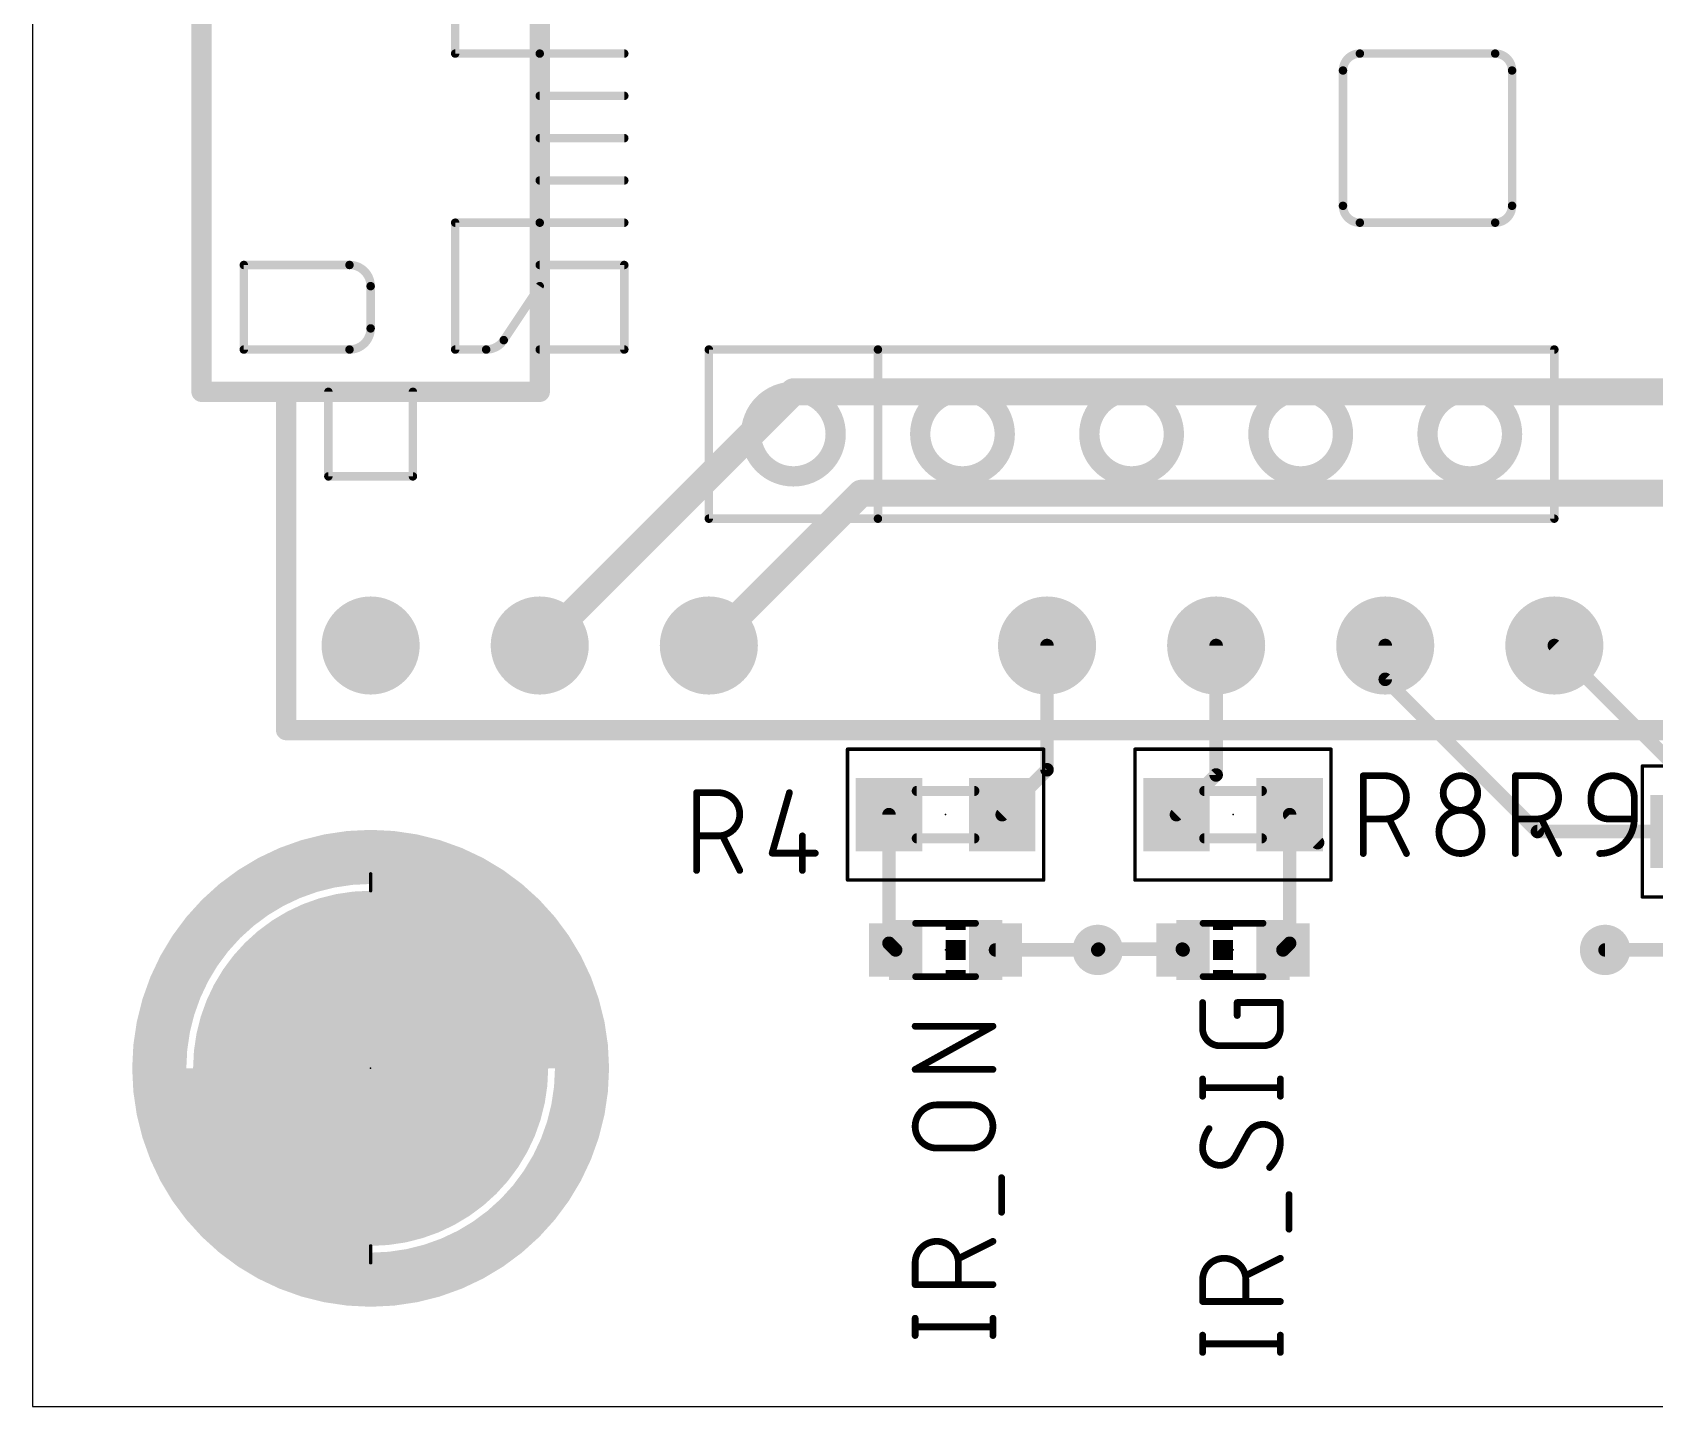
# Model space of a CAD drawing. Extents: x 0 to 102, y 0 to 61.
# Drawn here: x 0 to 24.37, y 0 to 20.64 of the extents above; entities that cross this region are included whole.
import ezdxf

# ---------------------------------------------------------------- set-up
doc = ezdxf.new("R2010")
doc.units = 0
for name, color, linetype in [('1', 12, 'CONTINUOUS'), ('17', 110, 'CONTINUOUS'), ('18', 110, 'CONTINUOUS'), ('20', 31, 'CONTINUOUS'), ('21', 253, 'CONTINUOUS'), ('23', 53, 'CONTINUOUS'), ('25', 253, 'CONTINUOUS'), ('39', 12, 'CONTINUOUS'), ('51', 253, 'CONTINUOUS')]:
    doc.layers.add(name, color=color, linetype=linetype)

# ---------------------------------------------------------------- blocks, each defined once
blk = doc.blocks.new('ROUNDP')
at = {"const_width": 0.5}
blk.add_lwpolyline([(0, -0.25, 1), (0, 0.25, 1), (0, -0.25)], format="xyb", dxfattribs=at)
blk = doc.blocks.new('RECT')
blk.add_solid([(-0.5, -0.5), (0.5, -0.5), (-0.5, 0.5), (0.5, 0.5)])
blk = doc.blocks.new('ROUNDV')
at = {"const_width": 0.5}
blk.add_lwpolyline([(0, -0.25, 1), (0, 0.25, 1), (0, -0.25)], format="xyb", dxfattribs=at)

msp = doc.modelspace()

# ---------------------------------------------------------------- linework, layer by layer
at = {"layer": '1'}
for points, const_width in [([(11.43, 15.24), (7.62, 11.43)], 0.4064), ([(34.036, 15.24), (11.43, 15.24)], 0.4064), ([(10.16, 11.43), (12.446, 13.716)], 0.4064), ([(12.446, 13.716), (33.274, 13.716)], 0.4064), ([(15.24, 11.43), (15.24, 9.564)], 0.2032), ([(17.78, 11.43), (17.78, 9.486)], 0.2032), ([(20.32, 11.43), (20.32, 10.922)], 0.2032), ([(22.86, 11.43), (24.638, 9.652)], 0.2032), ([(20.32, 10.922), (22.606, 8.636)], 0.2032), ([(15.24, 9.564), (14.566, 8.89)], 0.2032), ([(17.78, 9.486), (17.184, 8.89)], 0.2032), ([(12.866, 8.89), (12.866, 6.958)], 0.2032), ([(18.884, 8.89), (19.304, 8.47)], 0.2032), ([(18.884, 8.89), (18.884, 6.958)], 0.2032), ([(22.606, 8.636), (24.804, 8.636)], 0.2032), ([(12.866, 6.958), (12.966, 6.858)], 0.2032), ([(14.466, 6.858), (16.002, 6.858)], 0.2032), ([(16.014, 6.87), (16.002, 6.858)], 0.2032), ([(17.272, 6.87), (16.014, 6.87)], 0.2032), ([(17.284, 6.858), (17.272, 6.87)], 0.2032), ([(18.884, 6.958), (18.784, 6.858)], 0.2032), ([(24.904, 6.858), (23.622, 6.858)], 0.2032)]:
    msp.add_lwpolyline(points, dxfattribs=dict(at, const_width=const_width))
for points, const_width in [([(11.43, 15.3416, 1), (11.43, 15.1384)], 0.2032), ([(11.5018, 15.1682, 1), (11.3582, 15.3118)], 0.2032), ([(12.446, 13.8176, 1), (12.446, 13.6144)], 0.2032), ([(12.5178, 13.6442, 1), (12.3742, 13.7878)], 0.2032), ([(7.5482, 11.5018, 1), (7.6918, 11.3582)], 0.2032), ([(10.0882, 11.5018, 1), (10.2318, 11.3582)], 0.2032), ([(15.2908, 11.43, 1), (15.1892, 11.43)], 0.1016), ([(17.8308, 11.43, 1), (17.7292, 11.43)], 0.1016), ([(20.3708, 11.43, 1), (20.2692, 11.43)], 0.1016), ([(22.8959, 11.4659, 1), (22.8241, 11.3941)], 0.1016), ([(20.3559, 10.9579, 1), (20.2841, 10.8861)], 0.1016), ([(20.2692, 10.922, 1), (20.3708, 10.922)], 0.1016), ([(15.1892, 9.564, 1), (15.2908, 9.564)], 0.1016), ([(15.2759, 9.5281, 1), (15.2041, 9.5999)], 0.1016), ([(17.7292, 9.486, 1), (17.8308, 9.486)], 0.1016), ([(17.8159, 9.4501, 1), (17.7441, 9.5219)], 0.1016), ([(12.9168, 8.89, 1), (12.8152, 8.89)], 0.1016), ([(14.5301, 8.9259, 1), (14.6019, 8.8541)], 0.1016), ([(17.1481, 8.9259, 1), (17.2199, 8.8541)], 0.1016), ([(18.9199, 8.9259, 1), (18.8481, 8.8541)], 0.1016), ([(18.9348, 8.89, 1), (18.8332, 8.89)], 0.1016), ([(19.2681, 8.4341, 1), (19.3399, 8.5059)], 0.1016), ([(22.606, 8.6868, 1), (22.606, 8.5852)], 0.1016), ([(22.5701, 8.6001, 1), (22.6419, 8.6719)], 0.1016), ([(12.9019, 6.9939, 1), (12.8301, 6.9221)], 0.1016), ([(12.8152, 6.958, 1), (12.9168, 6.958)], 0.1016), ([(12.9301, 6.8221, 1), (13.0019, 6.8939)], 0.1016), ([(14.466, 6.9088, 1), (14.466, 6.8072)], 0.1016), ([(15.9661, 6.8939, 1), (16.0379, 6.8221)], 0.1016), ([(16.014, 6.9208, 1), (16.014, 6.8192)], 0.1016), ([(16.0499, 6.8341, 1), (15.9781, 6.9059)], 0.1016), ([(16.002, 6.8072, 1), (16.002, 6.9088)], 0.1016), ([(17.3079, 6.9059, 1), (17.2361, 6.8341)], 0.1016), ([(17.2481, 6.8221, 1), (17.3199, 6.8939)], 0.1016), ([(17.272, 6.8192, 1), (17.272, 6.9208)], 0.1016), ([(18.7481, 6.8939, 1), (18.8199, 6.8221)], 0.1016), ([(18.8332, 6.958, 1), (18.9348, 6.958)], 0.1016), ([(18.9199, 6.9221, 1), (18.8481, 6.9939)], 0.1016), ([(23.622, 6.9088, 1), (23.622, 6.8072)], 0.1016)]:
    msp.add_lwpolyline(points, format="xyb", dxfattribs=dict(at, const_width=const_width))
at = {"layer": '20'}
for p, q in [((0, 60.63), (0, 0)), ((0, 0), (101.58, 0))]:
    msp.add_line(p, q, dxfattribs=at)
at = {"layer": '21'}
for points, const_width in [([(2.54, 22.86), (2.54, 15.24)], 0.3048), ([(6.35, 20.32), (6.35, 22.225)], 0.127), ([(7.62, 20.32), (7.62, 20.955)], 0.3048), ([(7.62, 19.685), (7.62, 20.32)], 0.3048), ([(7.62, 20.32), (6.35, 20.32)], 0.127), ([(7.62, 20.32), (8.89, 20.32)], 0.127), ([(21.971, 20.32), (19.939, 20.32)], 0.127), ([(19.685, 20.066), (19.685, 18.034)], 0.127), ([(22.225, 18.034), (22.225, 20.066)], 0.127), ([(7.62, 19.05), (7.62, 19.685)], 0.3048), ([(7.62, 19.685), (8.89, 19.685)], 0.127), ([(7.62, 18.415), (7.62, 19.05)], 0.3048), ([(7.62, 19.05), (8.89, 19.05)], 0.127), ([(7.62, 17.78), (7.62, 18.415)], 0.3048), ([(7.62, 18.415), (8.89, 18.415)], 0.127), ([(7.62, 17.78), (6.35, 17.78)], 0.127), ([(6.35, 17.78), (6.35, 15.875)], 0.127), ([(7.62, 17.145), (7.62, 17.78)], 0.3048), ([(7.62, 17.78), (8.89, 17.78)], 0.127), ([(19.939, 17.78), (21.971, 17.78)], 0.127), ([(4.7625, 17.145), (3.175, 17.145)], 0.127), ([(3.175, 17.145), (3.175, 15.875)], 0.127), ([(7.62, 16.8275), (7.62, 17.145)], 0.3048), ([(7.62, 17.145), (8.89, 17.145)], 0.127), ([(8.89, 17.145), (8.89, 15.875)], 0.127), ([(5.08, 16.1925), (5.08, 16.8275)], 0.127), ([(7.0793, 16.0164), (7.62, 16.8275)], 0.127), ([(7.62, 15.875), (7.62, 16.8275)], 0.3048), ([(3.175, 15.875), (4.7625, 15.875)], 0.127), ([(6.35, 15.875), (6.8151, 15.875)], 0.127), ([(7.62, 15.24), (7.62, 15.875)], 0.3048), ([(8.89, 15.875), (7.62, 15.875)], 0.127), ([(10.16, 15.875), (12.7, 15.875)], 0.127), ([(10.16, 13.335), (10.16, 15.875)], 0.127), ([(12.7, 15.875), (22.86, 15.875)], 0.127), ([(12.7, 15.875), (12.7, 13.335)], 0.127), ([(22.86, 15.875), (22.86, 13.335)], 0.127), ([(2.54, 15.24), (3.81, 15.24)], 0.3048), ([(3.81, 15.24), (4.445, 15.24)], 0.3048), ([(3.81, 10.16), (3.81, 15.24)], 0.3048), ([(4.445, 15.24), (5.715, 15.24)], 0.3048), ([(5.715, 15.24), (7.62, 15.24)], 0.3048), ([(4.445, 15.24), (4.445, 13.97)], 0.127), ([(5.715, 13.97), (5.715, 15.24)], 0.127), ([(4.445, 13.97), (5.715, 13.97)], 0.127), ([(12.7, 13.335), (10.16, 13.335)], 0.127), ([(22.86, 13.335), (12.7, 13.335)], 0.127), ([(64.77, 10.16), (3.81, 10.16)], 0.3048), ([(5.08, 8.001), (5.08, 7.747)], 0.0508), ([(5.08, 2.413), (5.08, 2.159)], 0.0508)]:
    msp.add_lwpolyline(points, dxfattribs=dict(at, const_width=const_width))
for points, const_width in [([(7.6962, 20.32, 1), (7.5438, 20.32)], 0.1524), ([(6.35, 20.3517, 1), (6.35, 20.2883)], 0.0635), ([(6.3183, 20.32, 1), (6.3818, 20.32)], 0.0635), ([(7.5438, 20.32, 1), (7.6962, 20.32)], 0.1524), ([(7.62, 20.3517, 1), (7.62, 20.2883)], 0.0635), ([(7.62, 20.2883, 1), (7.62, 20.3517)], 0.0635), ([(8.89, 20.2883, 1), (8.89, 20.3517)], 0.0635), ([(19.939, 20.32, 0.4142), (19.685, 20.066)], 0.127), ([(19.939, 20.3517, 1), (19.939, 20.2883)], 0.0635), ([(19.939, 20.2883, 1), (19.939, 20.3517)], 0.0635), ([(22.225, 20.066, 0.4142), (21.971, 20.32)], 0.127), ([(21.971, 20.3517, 1), (21.971, 20.2883)], 0.0635), ([(21.971, 20.2883, 1), (21.971, 20.3517)], 0.0635), ([(19.7168, 20.066, 1), (19.6533, 20.066)], 0.0635), ([(19.6533, 20.066, 1), (19.7168, 20.066)], 0.0635), ([(22.2568, 20.066, 1), (22.1933, 20.066)], 0.0635), ([(22.1933, 20.066, 1), (22.2568, 20.066)], 0.0635), ([(7.6962, 19.685, 1), (7.5438, 19.685)], 0.1524), ([(7.5438, 19.685, 1), (7.6962, 19.685)], 0.1524), ([(7.62, 19.7168, 1), (7.62, 19.6533)], 0.0635), ([(8.89, 19.6533, 1), (8.89, 19.7168)], 0.0635), ([(7.6962, 19.05, 1), (7.5438, 19.05)], 0.1524), ([(7.5438, 19.05, 1), (7.6962, 19.05)], 0.1524), ([(7.62, 19.0817, 1), (7.62, 19.0183)], 0.0635), ([(8.89, 19.0183, 1), (8.89, 19.0817)], 0.0635), ([(7.6962, 18.415, 1), (7.5438, 18.415)], 0.1524), ([(7.5438, 18.415, 1), (7.6962, 18.415)], 0.1524), ([(7.62, 18.4467, 1), (7.62, 18.3833)], 0.0635), ([(8.89, 18.3833, 1), (8.89, 18.4467)], 0.0635), ([(19.685, 18.034, 0.4142), (19.939, 17.78)], 0.127), ([(19.7168, 18.034, 1), (19.6533, 18.034)], 0.0635), ([(19.6533, 18.034, 1), (19.7168, 18.034)], 0.0635), ([(21.971, 17.78, 0.4142), (22.225, 18.034)], 0.127), ([(22.2568, 18.034, 1), (22.1933, 18.034)], 0.0635), ([(22.1933, 18.034, 1), (22.2568, 18.034)], 0.0635), ([(6.3818, 17.78, 1), (6.3183, 17.78)], 0.0635), ([(6.35, 17.8117, 1), (6.35, 17.7483)], 0.0635), ([(7.6962, 17.78, 1), (7.5438, 17.78)], 0.1524), ([(7.5438, 17.78, 1), (7.6962, 17.78)], 0.1524), ([(7.62, 17.8117, 1), (7.62, 17.7483)], 0.0635), ([(7.62, 17.7483, 1), (7.62, 17.8117)], 0.0635), ([(8.89, 17.7483, 1), (8.89, 17.8117)], 0.0635), ([(19.939, 17.8117, 1), (19.939, 17.7483)], 0.0635), ([(19.939, 17.7483, 1), (19.939, 17.8117)], 0.0635), ([(21.971, 17.8117, 1), (21.971, 17.7483)], 0.0635), ([(21.971, 17.7483, 1), (21.971, 17.8117)], 0.0635), ([(3.2068, 17.145, 1), (3.1433, 17.145)], 0.0635), ([(3.175, 17.1767, 1), (3.175, 17.1133)], 0.0635), ([(5.08, 16.8275, 0.4142), (4.7625, 17.145)], 0.127), ([(4.7625, 17.1767, 1), (4.7625, 17.1133)], 0.0635), ([(4.7625, 17.1133, 1), (4.7625, 17.1767)], 0.0635), ([(7.6962, 17.145, 1), (7.5438, 17.145)], 0.1524), ([(7.5438, 17.145, 1), (7.6962, 17.145)], 0.1524), ([(7.62, 17.1767, 1), (7.62, 17.1133)], 0.0635), ([(8.9218, 17.145, 1), (8.8582, 17.145)], 0.0635), ([(8.89, 17.1133, 1), (8.89, 17.1767)], 0.0635), ([(5.1117, 16.8275, 1), (5.0483, 16.8275)], 0.0635), ([(5.0483, 16.8275, 1), (5.1117, 16.8275)], 0.0635), ([(7.6962, 16.8275, 1), (7.5438, 16.8275)], 0.1524), ([(7.5438, 16.8275, 1), (7.6962, 16.8275)], 0.1524), ([(7.6464, 16.8099, 1), (7.5936, 16.8451)], 0.0635), ([(4.7625, 15.875, 0.4142), (5.08, 16.1925)], 0.127), ([(5.1117, 16.1925, 1), (5.0483, 16.1925)], 0.0635), ([(5.0483, 16.1925, 1), (5.1117, 16.1925)], 0.0635), ([(3.175, 15.9068, 1), (3.175, 15.8432)], 0.0635), ([(3.1433, 15.875, 1), (3.2068, 15.875)], 0.0635), ([(4.7625, 15.9068, 1), (4.7625, 15.8432)], 0.0635), ([(4.7625, 15.8432, 1), (4.7625, 15.9068)], 0.0635), ([(6.35, 15.9068, 1), (6.35, 15.8432)], 0.0635), ([(6.3183, 15.875, 1), (6.3818, 15.875)], 0.0635), ([(6.8151, 15.875, 0.2508), (7.0793, 16.0164)], 0.127), ([(6.8151, 15.9067, 1), (6.8151, 15.8433)], 0.0635), ([(6.8151, 15.8432, 1), (6.8151, 15.9068)], 0.0635), ([(7.0528, 16.034, 1), (7.1057, 15.9988)], 0.0635), ([(7.1057, 15.9988, 1), (7.0528, 16.034)], 0.0635), ([(7.6962, 15.875, 1), (7.5438, 15.875)], 0.1524), ([(7.5438, 15.875, 1), (7.6962, 15.875)], 0.1524), ([(7.62, 15.9068, 1), (7.62, 15.8432)], 0.0635), ([(8.8582, 15.875, 1), (8.9218, 15.875)], 0.0635), ([(8.89, 15.8432, 1), (8.89, 15.9068)], 0.0635), ([(10.16, 15.9068, 1), (10.16, 15.8432)], 0.0635), ([(10.1918, 15.875, 1), (10.1282, 15.875)], 0.0635), ([(12.7, 15.9068, 1), (12.7, 15.8432)], 0.0635), ([(12.7318, 15.875, 1), (12.6683, 15.875)], 0.0635), ([(12.7, 15.8432, 1), (12.7, 15.9068)], 0.0635), ([(22.8917, 15.875, 1), (22.8283, 15.875)], 0.0635), ([(22.86, 15.8432, 1), (22.86, 15.9068)], 0.0635), ([(2.54, 15.3162, 1), (2.54, 15.1638)], 0.1524), ([(3.81, 15.3162, 1), (3.81, 15.1638)], 0.1524), ([(3.8862, 15.24, 1), (3.7338, 15.24)], 0.1524), ([(3.81, 15.1638, 1), (3.81, 15.3162)], 0.1524), ([(4.445, 15.3162, 1), (4.445, 15.1638)], 0.1524), ([(4.445, 15.1638, 1), (4.445, 15.3162)], 0.1524), ([(5.715, 15.3162, 1), (5.715, 15.1638)], 0.1524), ([(5.715, 15.1638, 1), (5.715, 15.3162)], 0.1524), ([(7.62, 15.1638, 1), (7.62, 15.3162)], 0.1524), ([(11.43, 13.97, 1), (11.43, 15.24, 1), (11.43, 13.97)], 0.3048), ([(13.97, 13.97, 1), (13.97, 15.24, 1), (13.97, 13.97)], 0.3048), ([(16.51, 13.97, 1), (16.51, 15.24, 1), (16.51, 13.97)], 0.3048), ([(19.05, 13.97, 1), (19.05, 15.24, 1), (19.05, 13.97)], 0.3048), ([(21.59, 13.97, 1), (21.59, 15.24, 1), (21.59, 13.97)], 0.3048), ([(2.4638, 15.24, 1), (2.6162, 15.24)], 0.1524), ([(4.4768, 15.24, 1), (4.4133, 15.24)], 0.0635), ([(5.7467, 15.24, 1), (5.6833, 15.24)], 0.0635), ([(7.5438, 15.24, 1), (7.6962, 15.24)], 0.1524), ([(4.445, 14.0018, 1), (4.445, 13.9383)], 0.0635), ([(4.4133, 13.97, 1), (4.4768, 13.97)], 0.0635), ([(5.6833, 13.97, 1), (5.7467, 13.97)], 0.0635), ([(5.715, 13.9383, 1), (5.715, 14.0018)], 0.0635), ([(10.1282, 13.335, 1), (10.1918, 13.335)], 0.0635), ([(10.16, 13.3668, 1), (10.16, 13.3033)], 0.0635), ([(12.7, 13.3668, 1), (12.7, 13.3033)], 0.0635), ([(12.6683, 13.335, 1), (12.7318, 13.335)], 0.0635), ([(12.7, 13.3033, 1), (12.7, 13.3668)], 0.0635), ([(22.8283, 13.335, 1), (22.8917, 13.335)], 0.0635), ([(22.86, 13.3033, 1), (22.86, 13.3668)], 0.0635), ([(3.81, 10.2362, 1), (3.81, 10.0838)], 0.1524), ([(3.7338, 10.16, 1), (3.8862, 10.16)], 0.1524), ([(5.08, 2.159, 1), (5.08, 8.001, 1), (5.08, 2.159)], 0.1524), ([(5.0927, 8.001, 1), (5.0673, 8.001)], 0.0254), ([(5.0673, 7.747, 1), (5.0927, 7.747)], 0.0254), ([(5.08, 3.58, 1), (5.08, 6.58, 1), (5.08, 3.58)], 0.2032), ([(5.0927, 2.413, 1), (5.0673, 2.413)], 0.0254), ([(5.0673, 2.159, 1), (5.0927, 2.159)], 0.0254)]:
    msp.add_lwpolyline(points, format="xyb", dxfattribs=dict(at, const_width=const_width))
at = {"layer": '23'}
for p in [(13.716, 8.89), (18.034, 8.89), (13.716, 6.858), (18.034, 6.858), (5.08, 5.08)]:
    msp.add_point(p, dxfattribs=at)
at = {"layer": '25', "const_width": 0.1016}
for points in [[(19.9898, 8.3058), (19.9898, 9.4742)], [(19.9898, 9.4742), (20.3144, 9.4742)], [(22.2758, 8.3058), (22.2758, 9.4742)], [(22.2758, 9.4742), (22.6004, 9.4742)], [(9.9755, 8.0518), (9.9755, 9.2202)], [(9.9755, 9.2202), (10.3, 9.2202)], [(11.3707, 9.2202), (11.1111, 8.3114)], [(23.4114, 9.0847), (23.4114, 9.1496)], [(24.0605, 9.1496), (24.0605, 8.8251)], [(20.3144, 8.8251), (19.9898, 8.8251)], [(20.6389, 8.3058), (20.3793, 8.8251)], [(22.6004, 8.8251), (22.2758, 8.8251)], [(22.9249, 8.3058), (22.6653, 8.8251)], [(24.0605, 8.8251), (23.6711, 8.8251)], [(10.3, 8.5711), (9.9755, 8.5711)], [(10.6246, 8.0518), (10.3649, 8.5711)], [(11.5655, 8.5711), (11.5655, 8.0518)], [(11.1111, 8.3114), (11.7602, 8.3114)], [(17.5768, 5.6783), (17.5768, 6.0678)], [(18.0961, 5.873), (18.0961, 6.0678)], [(18.0961, 6.0678), (18.7452, 6.0678)], [(18.7452, 6.0678), (18.7452, 5.6783)], [(13.2588, 5.0631), (14.4272, 5.7122)], [(14.4272, 5.7122), (13.2588, 5.7122)], [(18.4856, 5.4187), (17.8364, 5.4187)], [(14.4272, 5.0631), (13.2588, 5.0631)], [(17.5768, 4.6609), (17.5768, 4.9205)], [(18.7452, 4.6609), (18.7452, 4.9205)], [(17.5768, 4.7907), (18.7452, 4.7907)], [(13.5834, 4.5311), (14.1026, 4.5311)], [(18.2584, 4.1092), (18.0636, 3.7521)], [(14.1026, 3.882), (13.5834, 3.882)], [(14.557, 2.9182), (14.557, 3.4375)], [(18.875, 2.6642), (18.875, 3.1835)], [(14.4272, 2.481), (13.9079, 2.2214)], [(13.2588, 1.8319), (13.2588, 2.1565)], [(13.9079, 2.1565), (13.9079, 1.8319)], [(18.7452, 2.227), (18.2259, 1.9674)], [(17.5768, 1.5779), (17.5768, 1.9025)], [(18.2259, 1.9025), (18.2259, 1.5779)], [(14.4272, 1.8319), (13.2588, 1.8319)], [(18.7452, 1.5779), (17.5768, 1.5779)], [(13.2588, 1.0668), (13.2588, 1.3264)], [(13.2588, 1.1966), (14.4272, 1.1966)], [(14.4272, 1.0668), (14.4272, 1.3264)], [(17.5768, 0.8128), (17.5768, 1.0724)], [(17.5768, 0.9426), (18.7452, 0.9426)], [(18.7452, 0.8128), (18.7452, 1.0724)]]:
    msp.add_lwpolyline(points, dxfattribs=at)
at = {"layer": '25'}
for points, const_width in [([(20.0152, 9.4742, 1), (19.9644, 9.4742)], 0.0508), ([(19.9898, 9.4996, 1), (19.9898, 9.4488)], 0.0508), ([(20.3144, 8.8251, 1), (20.3144, 9.4742)], 0.1016), ([(20.3144, 9.4996, 1), (20.3144, 9.4488)], 0.0508), ([(20.3144, 9.4488, 1), (20.3144, 9.4996)], 0.0508), ([(21.7096, 9.2146, 1), (21.1903, 9.2146)], 0.1016), ([(22.3012, 9.4742, 1), (22.2504, 9.4742)], 0.0508), ([(22.2758, 9.4996, 1), (22.2758, 9.4488)], 0.0508), ([(22.6004, 8.8251, 1), (22.6004, 9.4742)], 0.1016), ([(22.6004, 9.4996, 1), (22.6004, 9.4488)], 0.0508), ([(22.6004, 9.4488, 1), (22.6004, 9.4996)], 0.0508), ([(24.0605, 9.1496, 1), (23.4114, 9.1496)], 0.1016), ([(10.0009, 9.2202, 1), (9.9501, 9.2202)], 0.0508), ([(9.9755, 9.2456, 1), (9.9755, 9.1948)], 0.0508), ([(10.3, 8.5711, 1), (10.3, 9.2202)], 0.1016), ([(10.3, 9.2456, 1), (10.3, 9.1948)], 0.0508), ([(10.3, 9.1948, 1), (10.3, 9.2456)], 0.0508), ([(11.3952, 9.2132, 1), (11.3463, 9.2272)], 0.0508), ([(21.1903, 9.2146, 1), (21.7096, 9.2146)], 0.1016), ([(21.2157, 9.2146, 1), (21.1649, 9.2146)], 0.0508), ([(21.735, 9.2146, 1), (21.6842, 9.2146)], 0.0508), ([(21.1649, 9.2146, 1), (21.2157, 9.2146)], 0.0508), ([(21.6842, 9.2146, 1), (21.735, 9.2146)], 0.0508), ([(23.4368, 9.1496, 1), (23.386, 9.1496)], 0.0508), ([(23.386, 9.1496, 1), (23.4368, 9.1496)], 0.0508), ([(23.4114, 9.0847, 0.4142), (23.6711, 8.8251)], 0.1016), ([(23.4368, 9.0847, 1), (23.386, 9.0847)], 0.0508), ([(23.386, 9.0847, 1), (23.4368, 9.0847)], 0.0508), ([(24.0859, 9.1496, 1), (24.0351, 9.1496)], 0.0508), ([(24.0351, 9.1496, 1), (24.0859, 9.1496)], 0.0508), ([(19.9898, 8.8505, 1), (19.9898, 8.7997)], 0.0508), ([(20.3144, 8.8505, 1), (20.3144, 8.7997)], 0.0508), ([(20.3144, 8.7997, 1), (20.3144, 8.8505)], 0.0508), ([(20.402, 8.8364, 1), (20.3565, 8.8137)], 0.0508), ([(21.7745, 8.6304, 1), (21.1254, 8.6304)], 0.1016), ([(22.2758, 8.8505, 1), (22.2758, 8.7997)], 0.0508), ([(22.6004, 8.8505, 1), (22.6004, 8.7997)], 0.0508), ([(22.6004, 8.7997, 1), (22.6004, 8.8505)], 0.0508), ([(22.688, 8.8364, 1), (22.6425, 8.8137)], 0.0508), ([(23.5413, 8.3058, 0.4142), (24.0605, 8.8251)], 0.1016), ([(23.6711, 8.8505, 1), (23.6711, 8.7997)], 0.0508), ([(23.6711, 8.7997, 1), (23.6711, 8.8505)], 0.0508), ([(24.0859, 8.8251, 1), (24.0351, 8.8251)], 0.0508), ([(24.0351, 8.8251, 1), (24.0859, 8.8251)], 0.0508), ([(24.0605, 8.7997, 1), (24.0605, 8.8505)], 0.0508), ([(9.9755, 8.5965, 1), (9.9755, 8.5457)], 0.0508), ([(10.3, 8.5965, 1), (10.3, 8.5457)], 0.0508), ([(10.3, 8.5457, 1), (10.3, 8.5965)], 0.0508), ([(10.3876, 8.5824, 1), (10.3422, 8.5597)], 0.0508), ([(11.5909, 8.5711, 1), (11.5401, 8.5711)], 0.0508), ([(21.1254, 8.6304, 1), (21.7745, 8.6304)], 0.1016), ([(21.1508, 8.6304, 1), (21.1, 8.6304)], 0.0508), ([(21.1, 8.6304, 1), (21.1508, 8.6304)], 0.0508), ([(21.7999, 8.6304, 1), (21.7491, 8.6304)], 0.0508), ([(21.7491, 8.6304, 1), (21.7999, 8.6304)], 0.0508), ([(11.1111, 8.3368, 1), (11.1111, 8.286)], 0.0508), ([(11.0867, 8.3184, 1), (11.1355, 8.3045)], 0.0508), ([(11.7602, 8.286, 1), (11.7602, 8.3368)], 0.0508), ([(19.9644, 8.3058, 1), (20.0152, 8.3058)], 0.0508), ([(20.6162, 8.2944, 1), (20.6616, 8.3172)], 0.0508), ([(22.2504, 8.3058, 1), (22.3012, 8.3058)], 0.0508), ([(22.9022, 8.2944, 1), (22.9476, 8.3172)], 0.0508), ([(23.5413, 8.3312, 1), (23.5413, 8.2804)], 0.0508), ([(9.9501, 8.0518, 1), (10.0009, 8.0518)], 0.0508), ([(10.6018, 8.0404, 1), (10.6473, 8.0632)], 0.0508), ([(11.5401, 8.0518, 1), (11.5909, 8.0518)], 0.0508), ([(17.6022, 6.0678, 1), (17.5514, 6.0678)], 0.0508), ([(18.1215, 6.0678, 1), (18.0707, 6.0678)], 0.0508), ([(18.0961, 6.0932, 1), (18.0961, 6.0424)], 0.0508), ([(18.7706, 6.0678, 1), (18.7198, 6.0678)], 0.0508), ([(18.7452, 6.0424, 1), (18.7452, 6.0932)], 0.0508), ([(18.0707, 5.873, 1), (18.1215, 5.873)], 0.0508), ([(13.2588, 5.7376, 1), (13.2588, 5.6868)], 0.0508), ([(14.4395, 5.69, 1), (14.4149, 5.7344)], 0.0508), ([(14.4272, 5.6868, 1), (14.4272, 5.7376)], 0.0508), ([(17.5768, 5.6783, 0.4142), (17.8364, 5.4187)], 0.1016), ([(17.6022, 5.6783, 1), (17.5514, 5.6783)], 0.0508), ([(17.5514, 5.6783, 1), (17.6022, 5.6783)], 0.0508), ([(18.4856, 5.4187, 0.4142), (18.7452, 5.6783)], 0.1016), ([(18.7706, 5.6783, 1), (18.7198, 5.6783)], 0.0508), ([(18.7198, 5.6783, 1), (18.7706, 5.6783)], 0.0508), ([(17.8364, 5.4441, 1), (17.8364, 5.3933)], 0.0508), ([(17.8364, 5.3933, 1), (17.8364, 5.4441)], 0.0508), ([(18.4856, 5.4441, 1), (18.4856, 5.3933)], 0.0508), ([(18.4856, 5.3933, 1), (18.4856, 5.4441)], 0.0508), ([(13.2588, 5.0885, 1), (13.2588, 5.0377)], 0.0508), ([(13.2465, 5.0853, 1), (13.2711, 5.0409)], 0.0508), ([(14.4272, 5.0377, 1), (14.4272, 5.0885)], 0.0508), ([(17.6022, 4.9205, 1), (17.5514, 4.9205)], 0.0508), ([(18.7706, 4.9205, 1), (18.7198, 4.9205)], 0.0508), ([(17.5768, 4.8161, 1), (17.5768, 4.7653)], 0.0508), ([(17.5514, 4.6609, 1), (17.6022, 4.6609)], 0.0508), ([(18.7198, 4.6609, 1), (18.7706, 4.6609)], 0.0508), ([(18.7452, 4.7653, 1), (18.7452, 4.8161)], 0.0508), ([(13.5834, 4.5311, 1), (13.5834, 3.882)], 0.1016), ([(13.5834, 4.5565, 1), (13.5834, 4.5057)], 0.0508), ([(13.5834, 4.5057, 1), (13.5834, 4.5565)], 0.0508), ([(14.1026, 3.882, 1), (14.1026, 4.5311)], 0.1016), ([(14.1026, 4.5565, 1), (14.1026, 4.5057)], 0.0508), ([(14.1026, 4.5057, 1), (14.1026, 4.5565)], 0.0508), ([(17.6742, 4.1741, 0.1623), (17.5768, 3.882)], 0.1016), ([(17.6945, 4.1588, 1), (17.6538, 4.1893)], 0.0508), ([(18.4856, 4.239, 0.2656), (18.2584, 4.1092)], 0.1016), ([(18.2365, 4.122, 1), (18.2803, 4.0963)], 0.0508), ([(18.2807, 4.097, 1), (18.2361, 4.1213)], 0.0508), ([(18.7452, 3.9793, 0.4142), (18.4856, 4.239)], 0.1016), ([(18.4856, 4.2644, 1), (18.4856, 4.2136)], 0.0508), ([(18.4856, 4.2136, 1), (18.4856, 4.2644)], 0.0508), ([(13.5834, 3.9074, 1), (13.5834, 3.8566)], 0.0508), ([(13.5834, 3.8566, 1), (13.5834, 3.9074)], 0.0508), ([(14.1026, 3.9074, 1), (14.1026, 3.8566)], 0.0508), ([(14.1026, 3.8566, 1), (14.1026, 3.9074)], 0.0508), ([(17.5768, 3.882, 0.4142), (17.8364, 3.6223)], 0.1016), ([(17.6022, 3.882, 1), (17.5514, 3.882)], 0.0508), ([(17.5514, 3.882, 1), (17.6022, 3.882)], 0.0508), ([(18.5829, 3.5899, 0.2), (18.7452, 3.9793)], 0.1016), ([(18.7706, 3.9793, 1), (18.7198, 3.9793)], 0.0508), ([(18.7198, 3.9793, 1), (18.7706, 3.9793)], 0.0508), ([(17.8364, 3.6223, 0.2656), (18.0636, 3.7521)], 0.1016), ([(17.8364, 3.6477, 1), (17.8364, 3.5969)], 0.0508), ([(17.8364, 3.5969, 1), (17.8364, 3.6477)], 0.0508), ([(18.0413, 3.7643, 1), (18.0859, 3.74)], 0.0508), ([(18.0855, 3.7392, 1), (18.0418, 3.765)], 0.0508), ([(14.5824, 3.4375, 1), (14.5316, 3.4375)], 0.0508), ([(18.565, 3.6079, 1), (18.6008, 3.5718)], 0.0508), ([(18.9004, 3.1835, 1), (18.8496, 3.1835)], 0.0508), ([(14.5316, 2.9182, 1), (14.5824, 2.9182)], 0.0508), ([(18.8496, 2.6642, 1), (18.9004, 2.6642)], 0.0508), ([(13.9079, 2.1565, 1), (13.2588, 2.1565)], 0.1016), ([(14.4386, 2.4583, 1), (14.4158, 2.5038)], 0.0508), ([(13.2842, 2.1565, 1), (13.2334, 2.1565)], 0.0508), ([(13.9333, 2.1565, 1), (13.8825, 2.1565)], 0.0508), ([(13.8966, 2.2441, 1), (13.9193, 2.1987)], 0.0508), ([(18.2259, 1.9025, 1), (17.5768, 1.9025)], 0.1016), ([(18.7566, 2.2043, 1), (18.7338, 2.2498)], 0.0508), ([(13.2334, 2.1565, 1), (13.2842, 2.1565)], 0.0508), ([(13.8825, 2.1565, 1), (13.9333, 2.1565)], 0.0508), ([(17.6022, 1.9025, 1), (17.5514, 1.9025)], 0.0508), ([(18.2513, 1.9025, 1), (18.2005, 1.9025)], 0.0508), ([(18.2146, 1.9901, 1), (18.2373, 1.9447)], 0.0508), ([(13.2588, 1.8573, 1), (13.2588, 1.8065)], 0.0508), ([(13.2334, 1.8319, 1), (13.2842, 1.8319)], 0.0508), ([(13.8825, 1.8319, 1), (13.9333, 1.8319)], 0.0508), ([(14.4272, 1.8065, 1), (14.4272, 1.8573)], 0.0508), ([(17.5514, 1.9025, 1), (17.6022, 1.9025)], 0.0508), ([(18.2005, 1.9025, 1), (18.2513, 1.9025)], 0.0508), ([(17.5768, 1.6033, 1), (17.5768, 1.5525)], 0.0508), ([(17.5514, 1.5779, 1), (17.6022, 1.5779)], 0.0508), ([(18.2005, 1.5779, 1), (18.2513, 1.5779)], 0.0508), ([(18.7452, 1.5525, 1), (18.7452, 1.6033)], 0.0508), ([(13.2842, 1.3264, 1), (13.2334, 1.3264)], 0.0508), ([(13.2588, 1.222, 1), (13.2588, 1.1712)], 0.0508), ([(14.4526, 1.3264, 1), (14.4018, 1.3264)], 0.0508), ([(14.4272, 1.1712, 1), (14.4272, 1.222)], 0.0508), ([(13.2334, 1.0668, 1), (13.2842, 1.0668)], 0.0508), ([(14.4018, 1.0668, 1), (14.4526, 1.0668)], 0.0508), ([(17.6022, 1.0724, 1), (17.5514, 1.0724)], 0.0508), ([(17.5768, 0.968, 1), (17.5768, 0.9172)], 0.0508), ([(18.7706, 1.0724, 1), (18.7198, 1.0724)], 0.0508), ([(18.7452, 0.9172, 1), (18.7452, 0.968)], 0.0508), ([(17.5514, 0.8128, 1), (17.6022, 0.8128)], 0.0508), ([(18.7198, 0.8128, 1), (18.7706, 0.8128)], 0.0508)]:
    msp.add_lwpolyline(points, format="xyb", dxfattribs=dict(at, const_width=const_width))
at = {"layer": '39', "const_width": 0.0508}
for points in [[(12.243, 7.907), (12.243, 9.873)], [(12.243, 9.873), (15.189, 9.873)], [(15.189, 9.873), (15.189, 7.907)], [(16.561, 9.873), (19.507, 9.873)], [(16.561, 7.907), (16.561, 9.873)], [(19.507, 9.873), (19.507, 7.907)], [(24.181, 9.619), (27.127, 9.619)], [(24.181, 7.653), (24.181, 9.619)], [(15.189, 7.907), (12.243, 7.907)], [(19.507, 7.907), (16.561, 7.907)], [(27.127, 7.653), (24.181, 7.653)]]:
    msp.add_lwpolyline(points, dxfattribs=at)
at = {"layer": '39'}
for points, const_width in [([(12.2557, 9.873, 1), (12.2303, 9.873)], 0.0254), ([(12.243, 9.8857, 1), (12.243, 9.8603)], 0.0254), ([(15.2017, 9.873, 1), (15.1763, 9.873)], 0.0254), ([(15.189, 9.8603, 1), (15.189, 9.8857)], 0.0254), ([(16.561, 9.8857, 1), (16.561, 9.8603)], 0.0254), ([(16.5737, 9.873, 1), (16.5483, 9.873)], 0.0254), ([(19.5197, 9.873, 1), (19.4943, 9.873)], 0.0254), ([(19.507, 9.8603, 1), (19.507, 9.8857)], 0.0254), ([(24.181, 9.6317, 1), (24.181, 9.6063)], 0.0254), ([(24.1937, 9.619, 1), (24.1683, 9.619)], 0.0254), ([(5.08, 1.905, 1), (5.08, 8.255, 1), (5.08, 1.905)], 0.8128), ([(12.243, 7.9197, 1), (12.243, 7.8943)], 0.0254), ([(12.2303, 7.907, 1), (12.2557, 7.907)], 0.0254), ([(15.1763, 7.907, 1), (15.2017, 7.907)], 0.0254), ([(15.189, 7.8943, 1), (15.189, 7.9197)], 0.0254), ([(16.561, 7.9197, 1), (16.561, 7.8943)], 0.0254), ([(16.5483, 7.907, 1), (16.5737, 7.907)], 0.0254), ([(19.4943, 7.907, 1), (19.5197, 7.907)], 0.0254), ([(19.507, 7.8943, 1), (19.507, 7.9197)], 0.0254), ([(24.181, 7.6657, 1), (24.181, 7.6403)], 0.0254), ([(24.1683, 7.653, 1), (24.1937, 7.653)], 0.0254)]:
    msp.add_lwpolyline(points, format="xyb", dxfattribs=dict(at, const_width=const_width))
at = {"layer": '51'}
for points, const_width in [([(14.148, 9.246), (13.284, 9.246)], 0.1524), ([(18.466, 9.246), (17.602, 9.246)], 0.1524), ([(13.284, 8.534), (14.148, 8.534)], 0.1524), ([(17.602, 8.534), (18.466, 8.534)], 0.1524), ([(14.166, 7.258), (13.266, 7.258)], 0.1016), ([(17.584, 7.258), (18.484, 7.258)], 0.1016), ([(14.166, 6.458), (13.266, 6.458)], 0.1016), ([(17.584, 6.458), (18.484, 6.458)], 0.1016)]:
    msp.add_lwpolyline(points, dxfattribs=dict(at, const_width=const_width))
for points, const_width in [([(13.284, 9.2841, 1), (13.284, 9.2079)], 0.0762), ([(14.148, 9.2079, 1), (14.148, 9.2841)], 0.0762), ([(17.602, 9.2841, 1), (17.602, 9.2079)], 0.0762), ([(18.466, 9.2079, 1), (18.466, 9.2841)], 0.0762), ([(13.284, 8.5721, 1), (13.284, 8.4959)], 0.0762), ([(14.148, 8.4959, 1), (14.148, 8.5721)], 0.0762), ([(17.602, 8.5721, 1), (17.602, 8.4959)], 0.0762), ([(18.466, 8.4959, 1), (18.466, 8.5721)], 0.0762), ([(6.858, 5.08, 0.4142), (5.08, 6.858)], 2.286), ([(13.266, 7.2834, 1), (13.266, 7.2326)], 0.0508), ([(14.166, 7.2326, 1), (14.166, 7.2834)], 0.0508), ([(17.584, 7.2834, 1), (17.584, 7.2326)], 0.0508), ([(18.484, 7.2326, 1), (18.484, 7.2834)], 0.0508), ([(13.266, 6.4834, 1), (13.266, 6.4326)], 0.0508), ([(14.166, 6.4326, 1), (14.166, 6.4834)], 0.0508), ([(17.584, 6.4834, 1), (17.584, 6.4326)], 0.0508), ([(18.484, 6.4326, 1), (18.484, 6.4834)], 0.0508), ([(3.302, 5.08, 0.4142), (5.08, 3.302)], 2.286), ([(5.08, 4.445, 1), (5.08, 5.715, 1), (5.08, 4.445)], 0.4572)]:
    msp.add_lwpolyline(points, format="xyb", dxfattribs=dict(at, const_width=const_width))

# ---------------------------------------------------------------- block references
at = {"layer": '1', "yscale": 1.1, "rotation": 180}
for p in [(12.866, 8.89), (14.566, 8.89)]:
    msp.add_blockref('RECT', p, dxfattribs=at)
at = {"layer": '1', "yscale": 1.1}
for p in [(17.184, 8.89), (18.884, 8.89), (24.804, 8.636)]:
    msp.add_blockref('RECT', p, dxfattribs=at)
at = {"layer": '1', "xscale": 0.8, "yscale": 0.8}
for p, rotation in [((12.966, 6.858), 270), ((14.466, 6.858), 270), ((17.284, 6.858), 90), ((18.784, 6.858), 90)]:
    msp.add_blockref('RECT', p, dxfattribs=dict(at, rotation=rotation))
at = {"layer": '17'}
for p, xscale, yscale in [((5.08, 11.43), 1.4732, 1.4732), ((5.08, 11.43), 1.4732, 1.4732), ((5.08, 11.43), 1.4732, 1.4732), ((7.62, 11.43), 1.4732, 1.4732), ((7.62, 11.43), 1.4732, 1.4732), ((7.62, 11.43), 1.4732, 1.4732), ((10.16, 11.43), 1.4732, 1.4732), ((10.16, 11.43), 1.4732, 1.4732), ((10.16, 11.43), 1.4732, 1.4732), ((15.24, 11.43), 1.4732, 1.4732), ((15.24, 11.43), 1.4732, 1.4732), ((15.24, 11.43), 1.4732, 1.4732), ((17.78, 11.43), 1.4732, 1.4732), ((17.78, 11.43), 1.4732, 1.4732), ((17.78, 11.43), 1.4732, 1.4732), ((20.32, 11.43), 1.4732, 1.4732), ((20.32, 11.43), 1.4732, 1.4732), ((20.32, 11.43), 1.4732, 1.4732), ((22.86, 11.43), 1.4732, 1.4732), ((22.86, 11.43), 1.4732, 1.4732), ((22.86, 11.43), 1.4732, 1.4732), ((5.08, 5.08), 5.334, 5.334), ((5.08, 5.08), 5.334, 5.334), ((5.08, 5.08), 3.816, 3.816)]:
    msp.add_blockref('ROUNDP', p, dxfattribs=dict(at, xscale=xscale, yscale=yscale))
at = {"layer": '18', "xscale": 0.7564, "yscale": 0.7564}
for p in [(16.002, 6.858), (16.002, 6.858), (23.622, 6.858), (23.622, 6.858)]:
    msp.add_blockref('ROUNDV', p, dxfattribs=at)
at = {"layer": '21', "yscale": 0.3}
for p, xscale, rotation in [((13.866, 7.233), 0.15, 270), ((17.884, 7.233), 0.15, 90), ((13.866, 6.858), 0.3, 270), ((17.884, 6.858), 0.3, 90), ((13.866, 6.483), 0.15, 270), ((17.884, 6.483), 0.15, 90)]:
    msp.add_blockref('RECT', p, dxfattribs=dict(at, xscale=xscale, rotation=rotation))
at = {"layer": '51'}
for p, xscale, yscale, rotation in [((13.081, 8.89), 0.4064, 0.8636, 180), ((14.351, 8.89), 0.4064, 0.8636, 180), ((13.066, 6.858), 0.9, 0.4, 270), ((14.366, 6.858), 0.9, 0.4, 270), ((17.384, 6.858), 0.9, 0.4, 90), ((18.684, 6.858), 0.9, 0.4, 90)]:
    msp.add_blockref('RECT', p, dxfattribs=dict(at, xscale=xscale, yscale=yscale, rotation=rotation))
at = {"layer": '51', "xscale": 0.4064, "yscale": 0.8636}
for p in [(17.399, 8.89), (18.669, 8.89)]:
    msp.add_blockref('RECT', p, dxfattribs=at)

doc.saveas('drawing.dxf')
